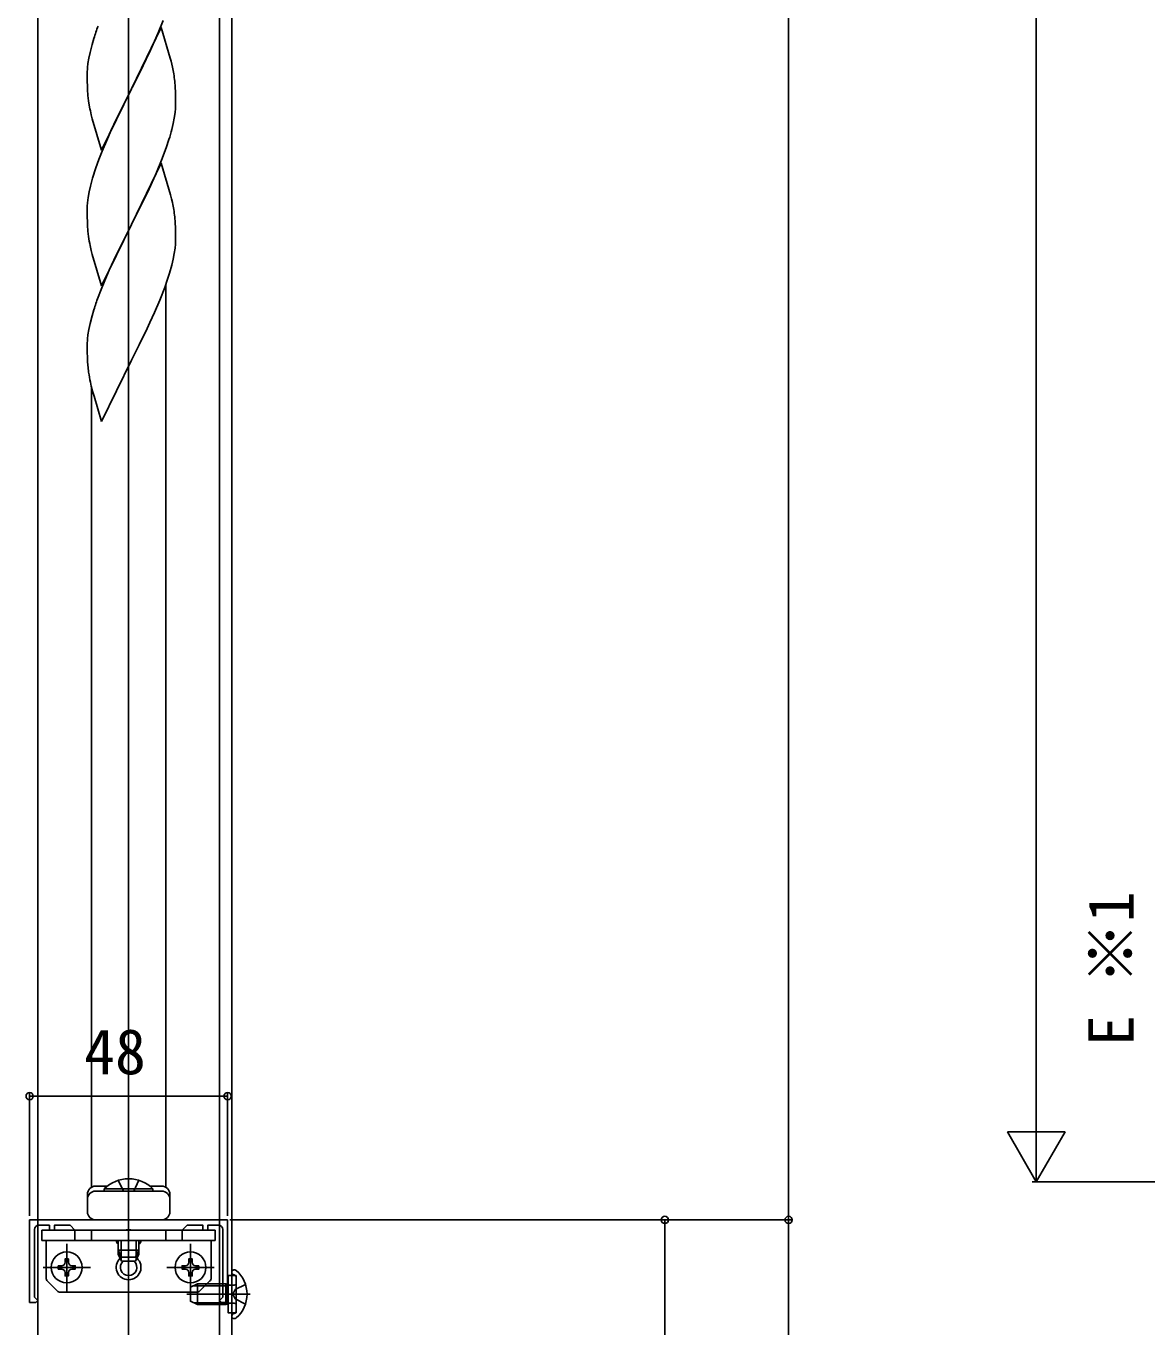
# Model space of a CAD drawing. Units: millimetres, scale not verified. Extents: x -875 to 875, y -1300 to 1293.
# Drawn here: x -634.9 to -363.1, y 170.3 to 485.5 of the extents above; entities that cross this region are included whole.
import ezdxf
from ezdxf.enums import TextEntityAlignment as Align

# ---------------------------------------------------------------- set-up
doc = ezdxf.new("R2010")
doc.units = ezdxf.units.MM
doc.header["$LTSCALE"] = 8
for name, color, linetype in [('0-3_YKK_11', 7, 'Continuous'), ('0-4_YKK_12', 2, 'Continuous'), ('0-5_YKK_13', 4, 'Continuous'), ('0-6_YKK_D', 6, 'Continuous'), ('0-8_YSS_K', 3, 'Continuous')]:
    doc.layers.add(name, color=color, linetype=linetype)
doc.styles.add('ＭＳ ゴシック', font='')
doc.styles.get('ＭＳ ゴシック').set_extended_font_data('MS Gothic')

msp = doc.modelspace()

# ---------------------------------------------------------------- linework, layer by layer
at = {"layer": '0-3_YKK_11'}
for points in [[(-586.023, 196.199), (-634.023, 196.199), (-634.023, 176.199), (-632.523, 176.199), (-632.023, 176.699), (-632.523, 177.199), (-632.823, 177.499), (-632.823, 193.899)], [(-587.223, 193.899), (-587.223, 177.499), (-587.523, 177.199), (-588.023, 176.699), (-587.523, 176.199), (-586.023, 176.199), (-586.023, 196.199)], [(-631.823, 194.899), (-629.223, 194.899), (-629.223, 193.699), (-628.023, 193.699), (-628.023, 194.899), (-624.223, 194.899), (-623.023, 193.699), (-610.694, 193.699), (-610.502, 193.841), (-609.544, 193.841), (-609.352, 193.699), (-597.023, 193.699), (-595.823, 194.899), (-592.023, 194.899), (-592.023, 193.699), (-590.823, 193.699), (-590.823, 194.899), (-588.223, 194.899)]]:
    msp.add_lwpolyline(points, dxfattribs=at)
for centre, start, end in [((-631.823, 193.899), 90.00001, 179.99999), ((-588.223, 193.899), 0.00001, 89.99999)]:
    msp.add_arc(centre, 1, start, end, dxfattribs=at)
at = {"layer": '0-4_YKK_12'}
msp.add_line((-585.023, 136.199), (-585.023, 531.199), dxfattribs=at)
at = {"layer": '0-5_YKK_13'}
for p, q in [((-610.023, 531.199), (-610.023, 183.9)), ((-632.023, 129.86), (-632.023, 513.199)), ((-588.023, 126.193), (-588.023, 513.199)), ((-602.868, 483.834), (-601.648, 486.869)), ((-618.453, 482.514), (-618.888, 481.044)), ((-602.123, 485.124), (-609.348, 470.269)), ((-603.733, 481.829), (-602.868, 483.834)), ((-599.923, 477.724), (-602.123, 485.124)), ((-618.888, 481.044), (-619.378, 479.134)), ((-605.068, 478.909), (-603.733, 481.829)), ((-619.668, 477.749), (-619.888, 476.414)), ((-619.378, 479.134), (-619.668, 477.749)), ((-607.253, 474.399), (-605.738, 477.499)), ((-605.738, 477.499), (-605.068, 478.909)), ((-599.733, 476.999), (-599.923, 477.724)), ((-599.393, 475.584), (-599.733, 476.999)), ((-620.063, 474.324), (-620.068, 473.929)), ((-620.068, 473.929), (-620.048, 472.069)), ((-620.018, 475.139), (-620.063, 474.324)), ((-609.178, 470.599), (-607.253, 474.399)), ((-620.048, 472.069), (-620.018, 471.059)), ((-620.018, 471.059), (-619.973, 470.119)), ((-619.973, 470.119), (-619.873, 468.679)), ((-616.573, 455.404), (-609.348, 470.269)), ((-609.513, 469.939), (-611.863, 465.279)), ((-609.348, 470.269), (-609.513, 469.939)), ((-609.348, 470.269), (-609.178, 470.599)), ((-598.738, 470.714), (-598.848, 472.129)), ((-598.678, 469.474), (-598.738, 470.714)), ((-619.873, 468.679), (-619.723, 467.364)), ((-619.723, 467.364), (-619.578, 466.374)), ((-598.633, 467.744), (-598.678, 469.474)), ((-598.648, 465.799), (-598.628, 466.599)), ((-598.628, 466.599), (-598.633, 467.744)), ((-619.578, 466.374), (-619.403, 465.419)), ((-619.403, 465.419), (-619.303, 464.949)), ((-619.303, 464.949), (-619.088, 464.009)), ((-619.088, 464.009), (-618.838, 463.054)), ((-611.863, 465.279), (-613.623, 461.629)), ((-598.943, 463.229), (-598.753, 464.544)), ((-618.838, 463.054), (-616.573, 455.404)), ((-614.073, 460.664), (-615.178, 458.204)), ((-613.623, 461.629), (-614.073, 460.664)), ((-599.543, 460.449), (-599.208, 461.864)), ((-599.208, 461.864), (-598.943, 463.229)), ((-615.178, 458.204), (-616.448, 455.184)), ((-600.908, 456.019), (-600.243, 458.019)), ((-616.448, 455.184), (-617.238, 453.154)), ((-602.043, 452.989), (-600.908, 456.019)), ((-617.963, 451.139), (-618.748, 448.659)), ((-617.238, 453.154), (-617.963, 451.139)), ((-602.123, 452.254), (-609.348, 437.394)), ((-603.083, 450.459), (-602.043, 452.989)), ((-599.858, 444.609), (-602.123, 452.254)), ((-618.748, 448.659), (-619.268, 446.734)), ((-605.068, 446.039), (-603.518, 449.459)), ((-603.518, 449.459), (-603.083, 450.459)), ((-619.583, 445.334), (-619.823, 443.984)), ((-619.268, 446.734), (-619.583, 445.334)), ((-605.958, 444.169), (-605.068, 446.039)), ((-599.608, 443.654), (-599.858, 444.609)), ((-620.043, 441.859), (-620.068, 441.059)), ((-619.983, 442.689), (-620.043, 441.859)), ((-619.823, 443.984), (-619.983, 442.689)), ((-607.463, 441.111), (-605.958, 444.169)), ((-599.393, 442.714), (-599.608, 443.654)), ((-620.068, 441.059), (-620.048, 439.199)), ((-620.048, 439.199), (-620.018, 438.188)), ((-609.178, 437.724), (-607.463, 441.111)), ((-598.738, 437.848), (-598.848, 439.26)), ((-620.018, 438.188), (-619.973, 437.246)), ((-619.973, 437.246), (-619.873, 435.805)), ((-619.873, 435.805), (-619.723, 434.49)), ((-616.573, 422.535), (-609.348, 437.394)), ((-609.513, 437.064), (-612.513, 431.082)), ((-609.348, 437.394), (-609.513, 437.064)), ((-609.348, 437.394), (-609.178, 437.724)), ((-598.678, 436.605), (-598.738, 437.848)), ((-598.633, 434.877), (-598.678, 436.605)), ((-619.353, 432.313), (-619.088, 431.138)), ((-598.648, 432.932), (-598.628, 433.732)), ((-598.628, 433.732), (-598.633, 434.877)), ((-619.088, 431.138), (-618.838, 430.181)), ((-618.838, 430.181), (-616.573, 422.535)), ((-613.623, 428.758), (-614.738, 426.329)), ((-612.513, 431.082), (-613.623, 428.758)), ((-599.543, 427.58), (-599.208, 428.993)), ((-599.208, 428.993), (-598.943, 430.361)), ((-598.943, 430.361), (-598.753, 431.676)), ((-614.738, 426.329), (-615.823, 423.831)), ((-600.563, 424.153), (-600.088, 425.64)), ((-600.088, 425.64), (-599.543, 427.58)), ((-615.823, 423.831), (-616.848, 421.3)), ((-601.268, 422.142), (-600.563, 424.153)), ((-601.023, 204.13), (-601.023, 422.841)), ((-616.848, 421.3), (-617.423, 419.78)), ((-602.453, 419.102), (-601.268, 422.142)), ((-618.453, 416.774), (-618.888, 415.303)), ((-603.733, 416.09), (-602.453, 419.102)), ((-619.378, 413.393), (-619.668, 412.009)), ((-618.888, 415.303), (-619.378, 413.393)), ((-605.513, 412.222), (-604.843, 413.644)), ((-604.843, 413.644), (-603.733, 416.09)), ((-619.668, 412.009), (-619.888, 410.674)), ((-607.463, 408.241), (-605.513, 412.222)), ((-620.063, 408.582), (-620.068, 408.186)), ((-620.068, 408.186), (-620.048, 406.327)), ((-620.018, 409.397), (-620.063, 408.582)), ((-609.178, 404.854), (-607.463, 408.241)), ((-620.048, 406.327), (-620.018, 405.318)), ((-620.018, 405.318), (-619.973, 404.377)), ((-619.973, 404.377), (-619.893, 403.213)), ((-616.573, 389.668), (-609.348, 404.524)), ((-609.348, 404.524), (-609.688, 403.854)), ((-609.348, 404.524), (-609.178, 404.854)), ((-619.303, 399.212), (-619.088, 398.272)), ((-619.088, 398.272), (-618.773, 397.071)), ((-619.023, 204.131), (-619.023, 398.024)), ((-618.773, 397.071), (-618.408, 395.803)), ((-618.408, 395.803), (-616.573, 389.668)), ((-610.023, 208.699), (-610.023, 203.199)), ((-612.523, 205.81), (-611.25, 203.199)), ((-607.523, 205.81), (-608.797, 203.199)), ((-620.024, 202.399), (-620.024, 198.199)), ((-615.161, 204.399), (-618.024, 204.399)), ((-602.024, 203.199), (-618.024, 203.199)), ((-604.123, 203.199), (-615.923, 203.199)), ((-602.024, 204.399), (-604.885, 204.399)), ((-604.123, 203.708), (-604.123, 203.199)), ((-600.024, 198.199), (-600.024, 202.399)), ((-618.024, 196.199), (-602.024, 196.199)), ((-589.022, 193.699), (-631.022, 193.699)), ((-631.022, 191.199), (-631.022, 193.699)), ((-623.022, 193.699), (-623.022, 191.199)), ((-619.022, 193.699), (-619.022, 191.199)), ((-610.023, 194.199), (-610.023, 193.699)), ((-601.022, 193.699), (-601.022, 191.199)), ((-597.022, 193.699), (-597.022, 191.199)), ((-589.022, 191.199), (-589.022, 193.699)), ((-589.022, 191.199), (-631.022, 191.199)), ((-630.022, 182.113), (-630.022, 191.199)), ((-625.023, 190.449), (-625.023, 178.949)), ((-612.524, 191.199), (-612.524, 187.898)), ((-612.523, 191.199), (-612.523, 188.899)), ((-611.869, 191.199), (-611.869, 187.508)), ((-610.023, 191.199), (-610.023, 184.699)), ((-608.177, 191.199), (-608.177, 187.508)), ((-595.023, 190.449), (-595.023, 178.949)), ((-590.022, 182.113), (-590.022, 191.199)), ((-612.053, 187.898), (-612.524, 187.898)), ((-611.724, 186.198), (-612.524, 187.898)), ((-611.723, 187.199), (-612.523, 188.899)), ((-611.87, 187.508), (-611.87, 186.508)), ((-608.324, 186.198), (-611.724, 186.198)), ((-608.323, 187.199), (-611.723, 187.199)), ((-608.324, 186.198), (-607.524, 187.898)), ((-608.323, 187.199), (-607.523, 188.899)), ((-608.178, 187.508), (-608.178, 186.508)), ((-619.273, 184.699), (-630.773, 184.699)), ((-626.253, 185.109), (-627.073, 185.109)), ((-600.773, 184.699), (-589.273, 184.699)), ((-593.793, 185.109), (-592.973, 185.109)), ((-585.023, 183.449), (-585.023, 172.948)), ((-584.45, 182.891), (-584.694, 182.98)), ((-584.478, 184.099), (-584.28, 184.099)), ((-627.315, 178.992), (-629.729, 181.406)), ((-595.023, 179.899), (-593.323, 180.699)), ((-586.423, 180.266), (-594.243, 180.266)), ((-593.323, 175.699), (-593.323, 180.699)), ((-586.423, 180.699), (-593.323, 180.699)), ((-592.729, 178.992), (-590.315, 181.406)), ((-586.423, 175.699), (-586.423, 180.699)), ((-585.923, 182.699), (-583.923, 182.699)), ((-581.697, 180.57), (-584.158, 179.344)), ((-583.923, 173.699), (-583.923, 182.699)), ((-583.923, 182.139), (-583.923, 180.899)), ((-626.608, 178.699), (-593.436, 178.699)), ((-580.519, 178.199), (-595.936, 178.199)), ((-584.767, 178.199), (-584.158, 179.344)), ((-584.767, 178.199), (-584.158, 177.054)), ((-581.697, 175.827), (-584.158, 177.054)), ((-586.423, 176.132), (-594.243, 176.132)), ((-586.423, 175.699), (-593.323, 175.699)), ((-584.45, 173.507), (-584.694, 173.418)), ((-583.923, 174.258), (-583.923, 175.499)), ((-585.023, 172.948), (-585.023, 172.844)), ((-584.478, 172.299), (-584.28, 172.299))]:
    msp.add_line(p, q, dxfattribs=at)
for points in [[(-604.123, 203.708), (-615.923, 203.708), (-615.923, 203.199)], [(-607.523, 191.199), (-607.523, 188.899), (-612.523, 188.899)], [(-607.524, 191.199), (-607.524, 187.898), (-607.995, 187.898)], [(-624.613, 185.929), (-624.613, 186.749), (-625.433, 186.749), (-625.433, 185.929)], [(-595.433, 185.929), (-595.433, 186.749), (-594.613, 186.749), (-594.613, 185.929)], [(-627.073, 185.109), (-627.073, 184.289), (-626.253, 184.289)], [(-625.433, 183.469), (-625.433, 182.649), (-624.613, 182.649), (-624.613, 183.469)], [(-623.793, 184.289), (-622.973, 184.289), (-622.973, 185.109), (-623.793, 185.109)], [(-596.253, 184.289), (-597.073, 184.289), (-597.073, 185.109), (-596.253, 185.109)], [(-594.613, 183.469), (-594.613, 182.649), (-595.433, 182.649), (-595.433, 183.469)], [(-592.973, 185.109), (-592.973, 184.289), (-593.793, 184.289)], [(-585.023, 183.553), (-585.023, 183.449), (-585.023, 183.099)], [(-593.323, 175.699), (-595.023, 176.499), (-595.023, 179.899)], [(-586.423, 180.699), (-585.923, 180.529), (-585.537, 180.399)], [(-586.423, 180.266), (-585.923, 180.326), (-585.323, 180.399)], [(-585.923, 182.699), (-585.923, 173.699), (-583.923, 173.699)], [(-585.537, 180.399), (-585.023, 180.399), (-584.423, 180.399)], [(-586.423, 176.132), (-585.923, 176.071), (-585.323, 175.999)], [(-586.423, 175.699), (-585.923, 175.868), (-585.537, 175.999)], [(-585.537, 175.999), (-585.023, 175.999), (-584.423, 175.999)]]:
    msp.add_lwpolyline(points, dxfattribs=at)
for centre in [(-625.023, 184.699), (-595.023, 184.699)]:
    msp.add_circle(centre, 3.75, dxfattribs=at)
for centre, radius, start, end in [((-542.821, 458.269), 79.424, 159.93435, 162.22611), ((-588.081, 472.527), 32.044, 173.03232, 175.32407), ((-640.856, 466.877), 42.368, 9.56725, 11.859), ((-643.709, 467.274), 45.122, 6.17603, 8.46779), ((-630.072, 467.796), 31.488, 354.07159, 356.36334), ((-660.637, 476.732), 63.227, 342.78424, 345.07599), ((-640.869, 434.007), 42.38, 9.5641, 11.85586), ((-643.659, 434.405), 45.073, 6.18413, 8.47589), ((-565.119, 442.651), 55.211, 188.49987, 190.79162), ((-630.085, 434.929), 31.5, 354.07349, 356.36524), ((-542.783, 392.53), 79.459, 159.94312, 162.23488), ((-588.031, 406.786), 32.093, 173.04137, 175.33313), ((-580.05, 406.668), 39.993, 184.955, 187.24675), ((-559.257, 410.917), 61.176, 188.73798, 191.02974), ((-610.023, 197.966), 8.232, 44.2189, 135.7811), ((-618.024, 202.399), 2, 90, 180), ((-618.024, 201.199), 2, 90, 180), ((-602.024, 202.399), 2, 0, 90), ((-602.024, 201.199), 2, 0, 90), ((-618.024, 198.199), 2, 180, 270), ((-602.024, 198.199), 2, 270, 0), ((-612.022, 191.199), 1, 180, 240), ((-608.022, 191.199), 1, 300, 0), ((-610.022, 184.699), 3, 132.65053, 47.34947), ((-610.022, 184.699), 2, 131.41923, 48.58077), ((-626.253, 185.929), 0.82, 270, 0), ((-626.253, 183.469), 0.82, 0, 90), ((-623.793, 185.929), 0.82, 180, 270), ((-623.793, 183.469), 0.82, 90, 180), ((-596.253, 185.929), 0.82, 270, 0), ((-596.253, 183.469), 0.82, 0, 90), ((-593.793, 185.929), 0.82, 180, 270), ((-593.793, 183.469), 0.82, 90, 180), ((-584.478, 183.553), 0.545, 90, 180), ((-584.523, 183.449), 0.5, 180, 250), ((-584.723, 182.139), 0.8, 0, 70), ((-584.28, 183.549), 0.55, 48.43917, 90), ((-589.023, 178.199), 7.7, 311.56083, 48.43917), ((-629.022, 182.113), 1, 180, 225), ((-591.022, 182.113), 1, 315, 0), ((-584.423, 180.899), 0.5, 270, 0), ((-626.608, 179.699), 1, 225, 270), ((-593.436, 179.699), 1, 270, 315), ((-584.523, 172.948), 0.5, 110, 180), ((-584.723, 174.258), 0.8, 290, 0), ((-584.423, 175.499), 0.5, 0, 90), ((-584.478, 172.844), 0.545, 180, 270), ((-584.28, 172.849), 0.55, 270, 311.56083)]:
    msp.add_arc(centre, radius, start, end, dxfattribs=at)
at = {"layer": '0-6_YKK_D'}
for p, q in [((-450.023, 986.199), (-450.023, 196.199)), ((-389.998, 906.4), (-389.998, 219.4)), ((-634.023, 197.199), (-634.023, 227.199)), ((-586.023, 197.199), (-586.023, 227.199)), ((-389.998, 205.4), (-389.998, 229.649)), ((-634.023, 226.199), (-586.023, 226.199)), ((-389.998, 205.4), (-396.998, 217.524)), ((-382.998, 217.524), (-396.998, 217.524)), ((-389.998, 205.4), (-382.998, 217.524)), ((-283.498, 205.4), (-390.998, 205.4)), ((-585.523, 196.199), (-449.023, 196.199)), ((-585.523, 196.199), (-479.023, 196.199)), ((-585.523, 196.199), (-449.023, 196.199)), ((-480.023, 196.199), (-480.023, 121.199)), ((-450.023, 196.199), (-450.023, 1.199))]:
    msp.add_line(p, q, dxfattribs=at)
for centre in [(-634.023, 226.199), (-586.023, 226.199), (-480.023, 196.199), (-450.023, 196.199), (-450.023, 196.199)]:
    msp.add_circle(centre, 0.875, dxfattribs=at)
at = {"layer": '0-8_YSS_K'}
msp.add_line((-610.023, -11.801), (-610.023, 531.199), dxfattribs=at)

# ---------------------------------------------------------------- texts
at = {"layer": '0-6_YKK_D', "style": 'ＭＳ ゴシック'}
msp.add_text('E ※1', height=11, rotation=90, dxfattribs=at).set_placement((-363.106, 238.355), align=Align.BOTTOM_LEFT)
msp.add_text('48', height=11, dxfattribs=at).set_placement((-620.804, 228.199), align=Align.BOTTOM_LEFT)

doc.saveas('drawing.dxf')
